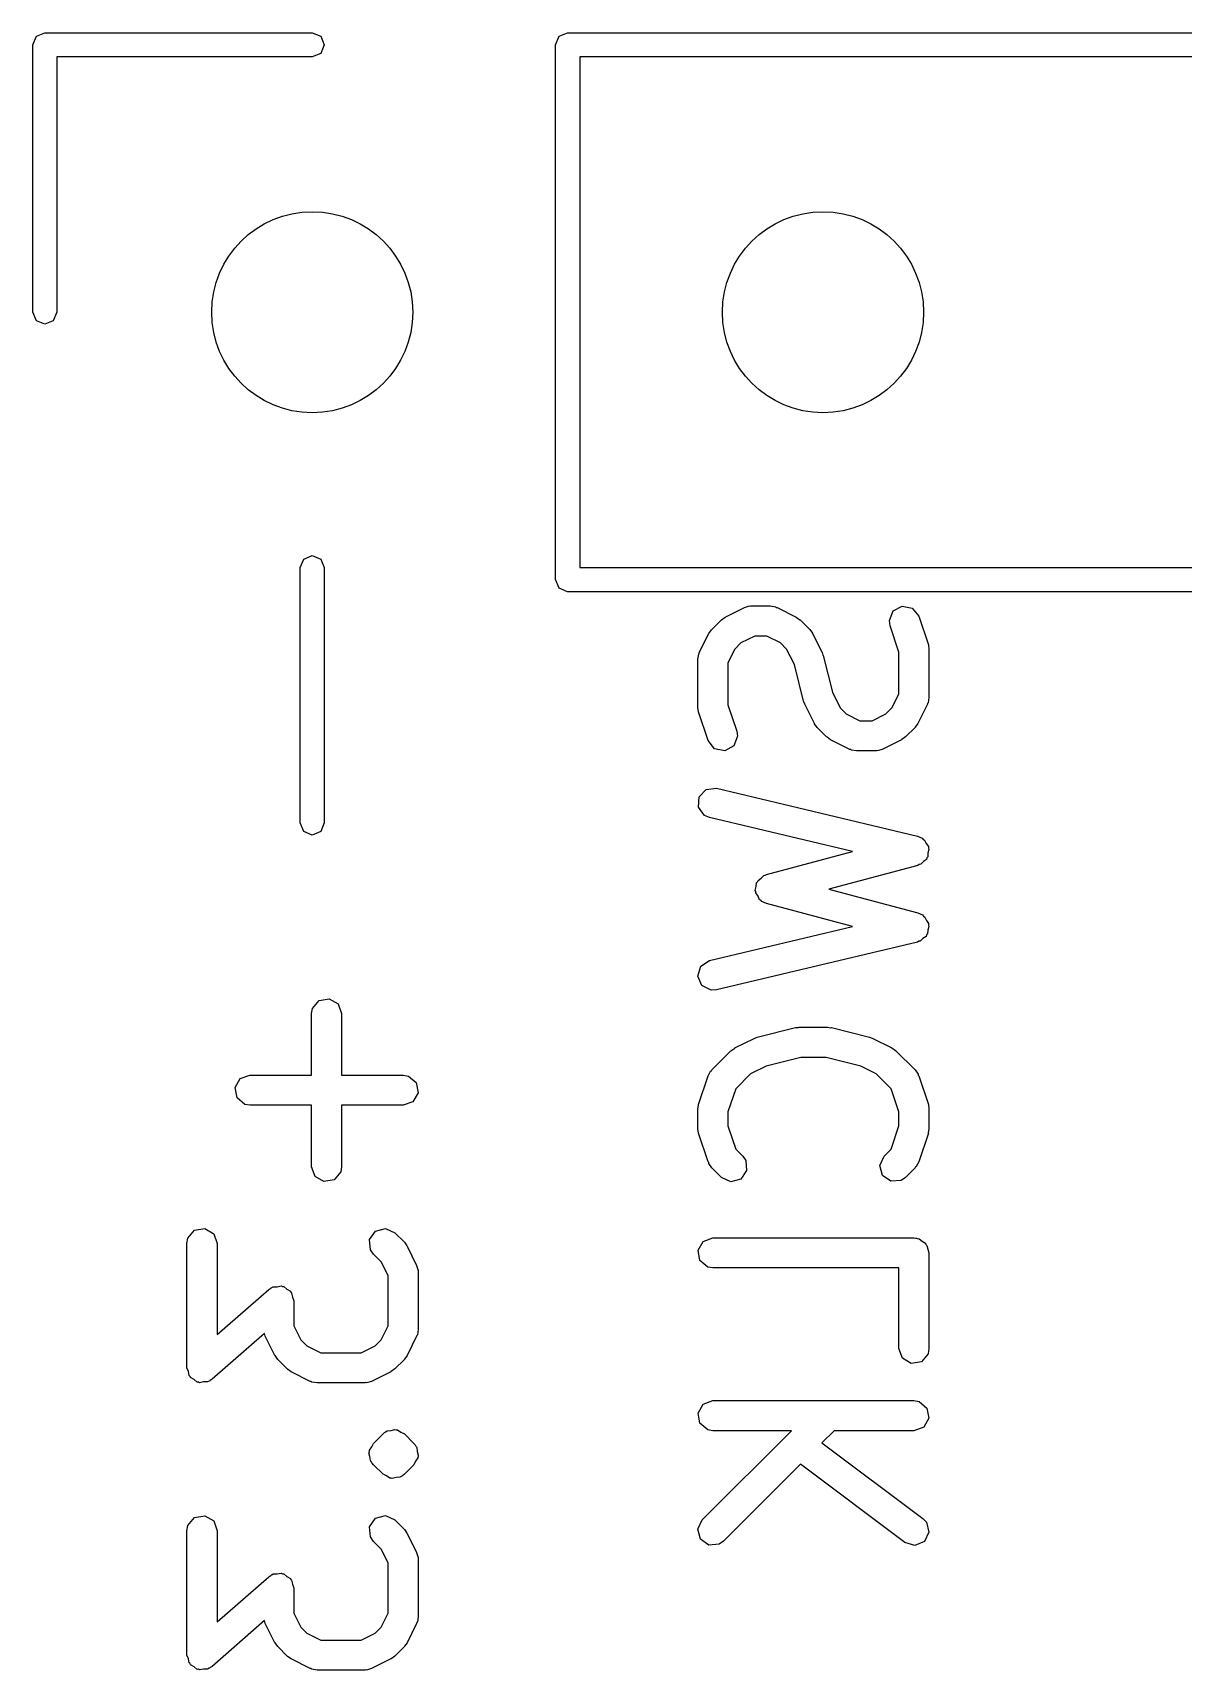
# Model space of a CAD drawing. Extents: x 133.2 to 158.9, y -108.1 to -92.6.
# Drawn here: x 133.23 to 138.95, y -100.73 to -92.59 of the extents above; entities that cross this region are included whole.
import ezdxf

# ---------------------------------------------------------------- set-up
doc = ezdxf.new("R2010")
doc.units = 0
doc.layers.add('BLACK', color=7, linetype='CONTINUOUS')

msp = doc.modelspace()

# ---------------------------------------------------------------- linework, layer by layer
at = {"layer": 'BLACK', "linetype": 'CONTINUOUS'}
for p, q in [((133.248, -92.6076), (133.29, -92.59)), ((133.29, -92.59), (134.62, -92.59)), ((134.62, -92.59), (134.662, -92.6076)), ((135.848, -92.6076), (135.89, -92.59)), ((135.89, -92.59), (143.57, -92.59)), ((133.23, -92.65), (133.248, -92.6076)), ((133.23, -93.98), (133.23, -92.65)), ((134.662, -92.6076), (134.68, -92.65)), ((134.68, -92.65), (134.662, -92.6924)), ((135.83, -92.65), (135.848, -92.6076)), ((135.83, -95.31), (135.83, -92.65)), ((134.62, -92.71), (133.35, -92.71)), ((133.35, -92.71), (133.35, -93.98)), ((134.662, -92.6924), (134.62, -92.71)), ((135.95, -92.71), (135.95, -95.25)), ((143.51, -92.71), (135.95, -92.71)), ((133.248, -94.0224), (133.23, -93.98)), ((133.35, -93.98), (133.332, -94.0224)), ((133.29, -94.04), (133.248, -94.0224)), ((133.332, -94.0224), (133.29, -94.04)), ((134.578, -95.2076), (134.62, -95.19)), ((134.62, -95.19), (134.662, -95.2076)), ((134.56, -95.25), (134.578, -95.2076)), ((134.56, -96.52), (134.56, -95.25)), ((134.662, -95.2076), (134.68, -95.25)), ((134.68, -95.25), (134.68, -96.52)), ((135.95, -95.25), (143.51, -95.25)), ((135.848, -95.3524), (135.83, -95.31)), ((135.89, -95.37), (135.848, -95.3524)), ((143.57, -95.37), (135.89, -95.37)), ((136.769, -95.4484), (136.794, -95.441)), ((136.794, -95.441), (136.799, -95.442)), ((136.799, -95.442), (136.803, -95.4405)), ((136.803, -95.4405), (136.898, -95.4405)), ((136.898, -95.4405), (136.924, -95.445)), ((136.924, -95.445), (136.927, -95.4479)), ((137.509, -95.4657), (137.554, -95.4413)), ((137.554, -95.4413), (137.604, -95.4516)), ((136.607, -95.5577), (136.655, -95.5101)), ((136.655, -95.5101), (136.673, -95.4972)), ((136.673, -95.4972), (136.674, -95.496)), ((136.674, -95.496), (136.769, -95.4484)), ((136.927, -95.4479), (136.932, -95.4484)), ((136.932, -95.4484), (137.027, -95.496)), ((137.027, -95.496), (137.045, -95.5094)), ((137.045, -95.5094), (137.046, -95.5101)), ((137.046, -95.5101), (137.094, -95.5577)), ((137.49, -95.5134), (137.509, -95.4657)), ((137.494, -95.5392), (137.49, -95.5134)), ((137.604, -95.4516), (137.636, -95.4918)), ((137.636, -95.4918), (137.684, -95.6346)), ((136.545, -95.6724), (136.593, -95.5772)), ((136.593, -95.5772), (136.606, -95.5592)), ((136.606, -95.5592), (136.607, -95.5577)), ((136.821, -95.5905), (136.752, -95.6247)), ((136.88, -95.5905), (136.821, -95.5905)), ((136.949, -95.6247), (136.88, -95.5905)), ((137.094, -95.5577), (137.107, -95.576)), ((137.107, -95.576), (137.108, -95.5772)), ((137.108, -95.5772), (137.156, -95.6724)), ((137.537, -95.6705), (137.494, -95.5392)), ((136.537, -95.706), (136.542, -95.6803)), ((136.542, -95.6803), (136.545, -95.6769)), ((136.545, -95.6769), (136.545, -95.6724)), ((136.722, -95.6551), (136.687, -95.7237)), ((136.752, -95.6247), (136.722, -95.6551)), ((136.979, -95.6551), (136.949, -95.6247)), ((137.018, -95.7321), (136.979, -95.6551)), ((137.156, -95.6724), (137.159, -95.6848)), ((137.159, -95.6848), (137.161, -95.6878)), ((137.161, -95.6878), (137.207, -95.8703)), ((137.537, -95.8787), (137.537, -95.6705)), ((137.684, -95.6346), (137.687, -95.6568)), ((137.687, -95.6568), (137.687, -95.6583)), ((137.687, -95.6583), (137.687, -95.8964)), ((136.537, -95.944), (136.537, -95.706)), ((136.687, -95.7237), (136.687, -95.9319)), ((137.063, -95.9146), (137.018, -95.7321)), ((136.687, -95.9319), (136.731, -96.0632)), ((137.065, -95.9176), (137.063, -95.9146)), ((137.069, -95.93), (137.065, -95.9176)), ((137.117, -96.0252), (137.069, -95.93)), ((137.207, -95.8703), (137.245, -95.9472)), ((137.503, -95.9472), (137.537, -95.8787)), ((137.679, -95.93), (137.632, -96.0252)), ((137.68, -95.9255), (137.679, -95.93)), ((137.683, -95.9221), (137.68, -95.9255)), ((137.687, -95.8964), (137.683, -95.9221)), ((136.538, -95.9456), (136.537, -95.944)), ((136.541, -95.9678), (136.538, -95.9456)), ((136.589, -96.1106), (136.541, -95.9678)), ((137.245, -95.9472), (137.276, -95.9776)), ((137.276, -95.9776), (137.344, -96.0119)), ((137.344, -96.0119), (137.404, -96.0119)), ((137.404, -96.0119), (137.473, -95.9776)), ((137.473, -95.9776), (137.503, -95.9472)), ((136.735, -96.089), (136.716, -96.1367)), ((136.731, -96.0632), (136.735, -96.089)), ((137.118, -96.0263), (137.117, -96.0252)), ((137.131, -96.0447), (137.118, -96.0263)), ((137.178, -96.0923), (137.131, -96.0447)), ((137.18, -96.093), (137.178, -96.0923)), ((137.198, -96.1064), (137.18, -96.093)), ((137.57, -96.0923), (137.552, -96.1052)), ((137.618, -96.0447), (137.57, -96.0923)), ((137.632, -96.0252), (137.618, -96.0432)), ((137.618, -96.0432), (137.618, -96.0447)), ((136.621, -96.1508), (136.589, -96.1106)), ((136.671, -96.1611), (136.621, -96.1508)), ((136.716, -96.1367), (136.671, -96.1611)), ((137.293, -96.154), (137.198, -96.1064)), ((137.298, -96.1545), (137.293, -96.154)), ((137.301, -96.1574), (137.298, -96.1545)), ((137.327, -96.1619), (137.301, -96.1574)), ((137.422, -96.1619), (137.327, -96.1619)), ((137.426, -96.1604), (137.422, -96.1619)), ((137.43, -96.1614), (137.426, -96.1604)), ((137.455, -96.154), (137.43, -96.1614)), ((137.551, -96.1064), (137.455, -96.154)), ((137.552, -96.1052), (137.551, -96.1064)), ((136.541, -96.4417), (136.544, -96.3905)), ((136.544, -96.3905), (136.579, -96.3532)), ((136.579, -96.3532), (136.63, -96.3473)), ((136.63, -96.3473), (137.63, -96.5854)), ((136.571, -96.4829), (136.541, -96.4417)), ((136.595, -96.4932), (136.571, -96.4829)), ((137.306, -96.6624), (136.595, -96.4932)), ((134.578, -96.5624), (134.56, -96.52)), ((134.62, -96.58), (134.578, -96.5624)), ((134.662, -96.5624), (134.62, -96.58)), ((134.68, -96.52), (134.662, -96.5624)), ((137.63, -96.5854), (137.654, -96.5957)), ((136.879, -96.7763), (137.306, -96.6624)), ((137.654, -96.5957), (137.658, -96.602)), ((137.658, -96.602), (137.665, -96.6054)), ((137.665, -96.6054), (137.673, -96.6221)), ((137.673, -96.6221), (137.684, -96.6369)), ((137.687, -96.6519), (137.682, -96.6697)), ((137.684, -96.6369), (137.684, -96.6448)), ((137.684, -96.6448), (137.687, -96.6519)), ((137.632, -96.7308), (137.189, -96.8488)), ((137.638, -96.7263), (137.632, -96.7308)), ((137.646, -96.7254), (137.638, -96.7263)), ((137.659, -96.712), (137.646, -96.7254)), ((137.674, -96.7014), (137.659, -96.712)), ((137.676, -96.6938), (137.674, -96.7014)), ((137.681, -96.6881), (137.676, -96.6938)), ((137.682, -96.6697), (137.681, -96.6881)), ((136.828, -96.8365), (136.83, -96.8172)), ((136.83, -96.8172), (136.835, -96.8123)), ((136.835, -96.8123), (136.837, -96.8057)), ((136.837, -96.8057), (136.853, -96.7946)), ((136.853, -96.7946), (136.866, -96.7809)), ((136.866, -96.7809), (136.873, -96.7803)), ((136.873, -96.7803), (136.879, -96.7763)), ((136.823, -96.8553), (136.828, -96.8365)), ((136.826, -96.8615), (136.823, -96.8553)), ((136.826, -96.8683), (136.826, -96.8615)), ((136.837, -96.8842), (136.826, -96.8683)), ((136.845, -96.9018), (136.837, -96.8842)), ((136.851, -96.9047), (136.845, -96.9018)), ((136.855, -96.9103), (136.851, -96.9047)), ((136.879, -96.9213), (136.855, -96.9103)), ((137.189, -96.8488), (137.632, -96.9668)), ((137.306, -97.0352), (136.879, -96.9213)), ((137.632, -96.9668), (137.655, -96.9778)), ((137.655, -96.9778), (137.66, -96.9842)), ((137.66, -96.9842), (137.667, -96.9878)), ((137.667, -96.9878), (137.674, -97.0047)), ((136.595, -97.2044), (137.306, -97.0352)), ((137.674, -97.0047), (137.685, -97.0198)), ((137.68, -97.0709), (137.675, -97.0765)), ((137.682, -97.0525), (137.68, -97.0709)), ((137.687, -97.0348), (137.682, -97.0525)), ((137.685, -97.0198), (137.684, -97.0276)), ((137.684, -97.0276), (137.687, -97.0348)), ((137.63, -97.1122), (136.63, -97.3503)), ((137.636, -97.1079), (137.63, -97.1122)), ((137.644, -97.1072), (137.636, -97.1079)), ((137.657, -97.0942), (137.644, -97.1072)), ((137.673, -97.084), (137.657, -97.0942)), ((137.675, -97.0765), (137.673, -97.084)), ((136.538, -97.2818), (136.552, -97.2327)), ((136.552, -97.2327), (136.595, -97.2044)), ((136.558, -97.3289), (136.538, -97.2818)), ((134.654, -97.4031), (134.704, -97.3942)), ((134.704, -97.3942), (134.749, -97.4199)), ((136.604, -97.3519), (136.558, -97.3289)), ((136.63, -97.3503), (136.604, -97.3519)), ((134.616, -97.4681), (134.621, -97.4424)), ((134.616, -97.774), (134.616, -97.4681)), ((134.621, -97.4424), (134.654, -97.4031)), ((134.749, -97.4199), (134.766, -97.4681)), ((134.766, -97.4681), (134.766, -97.774)), ((136.832, -97.5856), (137.023, -97.538)), ((137.023, -97.538), (137.038, -97.5369)), ((137.038, -97.5369), (137.041, -97.5357)), ((137.041, -97.5357), (137.184, -97.5357)), ((137.184, -97.5357), (137.199, -97.5383)), ((137.199, -97.5383), (137.202, -97.538)), ((137.202, -97.538), (137.392, -97.5856)), ((136.702, -97.6529), (136.721, -97.6401)), ((136.721, -97.6401), (136.722, -97.6389)), ((136.722, -97.6389), (136.817, -97.5913)), ((136.817, -97.5913), (136.829, -97.5876)), ((136.829, -97.5876), (136.832, -97.5856)), ((137.392, -97.5856), (137.404, -97.5908)), ((137.404, -97.5908), (137.408, -97.5913)), ((137.408, -97.5913), (137.503, -97.6389)), ((137.503, -97.6389), (137.521, -97.6522)), ((136.607, -97.7482), (136.702, -97.6529)), ((137.05, -97.6857), (136.877, -97.7291)), ((137.175, -97.6857), (137.05, -97.6857)), ((137.348, -97.7291), (137.175, -97.6857)), ((137.521, -97.6522), (137.523, -97.6529)), ((137.523, -97.6529), (137.618, -97.7482)), ((134.237, -97.836), (134.262, -97.7916)), ((134.262, -97.7916), (134.31, -97.774)), ((134.31, -97.774), (134.616, -97.774)), ((134.766, -97.774), (135.072, -97.774)), ((135.072, -97.774), (135.098, -97.7786)), ((135.098, -97.7786), (135.137, -97.8115)), ((136.541, -97.9203), (136.589, -97.7775)), ((136.589, -97.7775), (136.601, -97.7546)), ((136.601, -97.7546), (136.605, -97.7522)), ((136.605, -97.7522), (136.607, -97.7482)), ((136.8, -97.7676), (136.726, -97.8417)), ((136.877, -97.7291), (136.8, -97.7676)), ((137.425, -97.7676), (137.348, -97.7291)), ((137.499, -97.8417), (137.425, -97.7676)), ((137.618, -97.7482), (137.633, -97.7695)), ((137.633, -97.7695), (137.633, -97.774)), ((137.633, -97.774), (137.636, -97.7775)), ((137.636, -97.7775), (137.684, -97.9203)), ((134.246, -97.8865), (134.237, -97.836)), ((134.285, -97.9195), (134.246, -97.8865)), ((135.146, -97.8621), (135.121, -97.9065)), ((135.137, -97.8115), (135.146, -97.8621)), ((136.726, -97.8417), (136.687, -97.9562)), ((137.537, -97.9562), (137.499, -97.8417)), ((134.31, -97.924), (134.285, -97.9195)), ((134.616, -97.924), (134.31, -97.924)), ((134.616, -98.23), (134.616, -97.924)), ((135.072, -97.924), (134.766, -97.924)), ((134.766, -97.924), (134.766, -98.23)), ((135.121, -97.9065), (135.072, -97.924)), ((136.537, -97.944), (136.541, -97.922)), ((136.537, -98.0393), (136.537, -97.944)), ((136.541, -97.922), (136.541, -97.9203)), ((136.687, -97.9562), (136.687, -98.0271)), ((137.537, -98.0271), (137.537, -97.9562)), ((137.684, -97.9203), (137.687, -97.9425)), ((137.687, -97.9425), (137.687, -97.944)), ((137.687, -97.944), (137.687, -98.0393)), ((136.538, -98.0408), (136.537, -98.0393)), ((136.541, -98.063), (136.538, -98.0408)), ((136.687, -98.0271), (136.726, -98.1416)), ((137.499, -98.1416), (137.537, -98.0271)), ((137.687, -98.0393), (137.683, -98.0614)), ((136.589, -98.2059), (136.541, -98.063)), ((137.684, -98.063), (137.636, -98.2059)), ((137.683, -98.0614), (137.684, -98.063)), ((136.592, -98.2094), (136.589, -98.2059)), ((136.592, -98.2138), (136.592, -98.2094)), ((136.607, -98.2352), (136.592, -98.2138)), ((136.726, -98.1416), (136.761, -98.1767)), ((136.761, -98.1767), (136.776, -98.1981)), ((136.776, -98.1981), (136.78, -98.2492)), ((137.442, -98.2232), (137.464, -98.1767)), ((137.464, -98.1767), (137.499, -98.1416)), ((137.636, -98.2059), (137.624, -98.2288)), ((134.634, -98.2782), (134.616, -98.23)), ((134.678, -98.3039), (134.634, -98.2782)), ((134.729, -98.295), (134.678, -98.3039)), ((134.762, -98.2557), (134.729, -98.295)), ((134.766, -98.23), (134.762, -98.2557)), ((136.655, -98.2828), (136.607, -98.2352)), ((136.701, -98.3045), (136.655, -98.2828)), ((136.751, -98.2912), (136.701, -98.3045)), ((136.78, -98.2492), (136.751, -98.2912)), ((137.456, -98.2728), (137.442, -98.2232)), ((137.498, -98.3022), (137.456, -98.2728)), ((137.549, -98.2977), (137.498, -98.3022)), ((137.57, -98.2828), (137.549, -98.2977)), ((137.618, -98.2352), (137.57, -98.2828)), ((137.62, -98.2311), (137.618, -98.2352)), ((137.624, -98.2288), (137.62, -98.2311)), ((134.035, -98.546), (134.085, -98.5371)), ((134.085, -98.5371), (134.13, -98.5627)), ((134.934, -98.5495), (134.984, -98.5362)), ((134.984, -98.5362), (135.03, -98.5579)), ((133.997, -98.611), (134.002, -98.5853)), ((133.997, -99.23), (133.997, -98.611)), ((134.002, -98.5853), (134.035, -98.546)), ((134.13, -98.5627), (134.147, -98.611)), ((134.147, -98.611), (134.147, -99.0647)), ((134.905, -98.5915), (134.934, -98.5495)), ((134.909, -98.6426), (134.905, -98.5915)), ((135.03, -98.5579), (135.078, -98.6055)), ((135.078, -98.6055), (135.091, -98.6239)), ((136.539, -98.6453), (136.564, -98.6009)), ((136.564, -98.6009), (136.612, -98.5833)), ((136.612, -98.5833), (137.612, -98.5833)), ((137.612, -98.5833), (137.622, -98.5851)), ((137.622, -98.5851), (137.625, -98.5845)), ((137.625, -98.5845), (137.628, -98.5861)), ((137.628, -98.5861), (137.638, -98.5879)), ((137.638, -98.5879), (137.653, -98.6004)), ((137.653, -98.6004), (137.67, -98.6101)), ((137.67, -98.6101), (137.672, -98.6165)), ((137.672, -98.6165), (137.677, -98.6208)), ((137.677, -98.6208), (137.681, -98.64)), ((134.924, -98.664), (134.909, -98.6426)), ((134.963, -98.703), (134.924, -98.664)), ((134.997, -98.7715), (134.963, -98.703)), ((135.091, -98.6239), (135.092, -98.625)), ((135.092, -98.625), (135.139, -98.7203)), ((136.547, -98.6958), (136.539, -98.6453)), ((136.587, -98.7288), (136.547, -98.6958)), ((137.681, -98.64), (137.687, -98.6583)), ((137.687, -98.6583), (137.687, -99.1345)), ((134.997, -99.0218), (134.997, -98.7715)), ((135.139, -98.7203), (135.147, -98.7452)), ((135.147, -98.7452), (135.146, -98.7496)), ((135.146, -98.7496), (135.147, -98.7538)), ((135.147, -98.7538), (135.147, -99.0395)), ((136.612, -98.7333), (136.587, -98.7288)), ((137.537, -98.7333), (136.612, -98.7333)), ((137.537, -99.1345), (137.537, -98.7333)), ((134.147, -99.0647), (134.404, -98.8402)), ((134.404, -98.8402), (134.414, -98.8344)), ((134.414, -98.8344), (134.416, -98.8317)), ((134.416, -98.8317), (134.419, -98.8312)), ((134.419, -98.8312), (134.426, -98.8267)), ((134.426, -98.8267), (134.446, -98.8263)), ((134.446, -98.8263), (134.466, -98.8228)), ((134.466, -98.8228), (134.472, -98.8258)), ((134.472, -98.8258), (134.478, -98.8257)), ((134.478, -98.8257), (134.493, -98.8383)), ((134.493, -98.8383), (134.511, -98.8485)), ((134.511, -98.8485), (134.513, -98.8541)), ((134.513, -98.8541), (134.517, -98.8578)), ((134.517, -98.8578), (134.521, -98.8777)), ((134.521, -98.8777), (134.528, -98.8967)), ((134.528, -98.8967), (134.528, -99.0218)), ((134.528, -99.0218), (134.563, -99.0903)), ((134.963, -99.0903), (134.997, -99.0218)), ((134.382, -99.0587), (134.122, -99.2864)), ((134.386, -99.0731), (134.382, -99.0587)), ((134.434, -99.1683), (134.386, -99.0731)), ((134.563, -99.0903), (134.593, -99.1207)), ((134.933, -99.1207), (134.963, -99.0903)), ((135.139, -99.0731), (135.092, -99.1683)), ((135.14, -99.0686), (135.139, -99.0731)), ((135.143, -99.0652), (135.14, -99.0686)), ((135.147, -99.0395), (135.143, -99.0652)), ((134.435, -99.1694), (134.434, -99.1683)), ((134.448, -99.1878), (134.435, -99.1694)), ((134.496, -99.2354), (134.448, -99.1878)), ((134.593, -99.1207), (134.662, -99.155)), ((134.662, -99.155), (134.864, -99.155)), ((134.864, -99.155), (134.933, -99.1207)), ((135.078, -99.1878), (135.03, -99.2354)), ((135.092, -99.1683), (135.078, -99.1863)), ((135.078, -99.1863), (135.078, -99.1878)), ((137.555, -99.1827), (137.537, -99.1345)), ((137.599, -99.2084), (137.555, -99.1827)), ((137.683, -99.1602), (137.65, -99.1995)), ((137.687, -99.1345), (137.683, -99.1602)), ((134.004, -99.249), (133.997, -99.23)), ((134.008, -99.2688), (134.004, -99.249)), ((134.013, -99.2726), (134.008, -99.2688)), ((134.015, -99.2782), (134.013, -99.2726)), ((134.497, -99.2361), (134.496, -99.2354)), ((134.515, -99.2495), (134.497, -99.2361)), ((134.61, -99.2971), (134.515, -99.2495)), ((135.011, -99.2495), (134.915, -99.2971)), ((135.012, -99.2483), (135.011, -99.2495)), ((135.03, -99.2354), (135.012, -99.2483)), ((137.65, -99.1995), (137.599, -99.2084)), ((134.032, -99.2883), (134.015, -99.2782)), ((134.048, -99.301), (134.032, -99.2883)), ((134.054, -99.3009), (134.048, -99.301)), ((134.059, -99.3039), (134.054, -99.3009)), ((134.079, -99.3003), (134.059, -99.3039)), ((134.099, -99.2999), (134.079, -99.3003)), ((134.107, -99.2955), (134.099, -99.2999)), ((134.11, -99.295), (134.107, -99.2955)), ((134.112, -99.2923), (134.11, -99.295)), ((134.122, -99.2864), (134.112, -99.2923)), ((134.615, -99.2976), (134.61, -99.2971)), ((134.618, -99.3005), (134.615, -99.2976)), ((134.644, -99.305), (134.618, -99.3005)), ((134.882, -99.305), (134.644, -99.305)), ((134.886, -99.3035), (134.882, -99.305)), ((134.89, -99.3045), (134.886, -99.3035)), ((134.915, -99.2971), (134.89, -99.3045)), ((136.539, -99.4548), (136.564, -99.4104)), ((136.564, -99.4104), (136.612, -99.3929)), ((136.612, -99.3929), (137.612, -99.3929)), ((137.612, -99.3929), (137.638, -99.3974)), ((137.638, -99.3974), (137.677, -99.4304)), ((137.677, -99.4304), (137.686, -99.4809)), ((136.547, -99.5054), (136.539, -99.4548)), ((136.587, -99.5383), (136.547, -99.5054)), ((137.686, -99.4809), (137.661, -99.5253)), ((134.924, -99.6055), (134.972, -99.5579)), ((134.972, -99.5579), (134.98, -99.5522)), ((134.98, -99.5522), (134.982, -99.5495)), ((134.982, -99.5495), (134.985, -99.5487)), ((134.985, -99.5487), (134.993, -99.543)), ((134.993, -99.543), (135.012, -99.5413)), ((135.012, -99.5413), (135.031, -99.5362)), ((135.031, -99.5362), (135.037, -99.5391)), ((135.037, -99.5391), (135.044, -99.5385)), ((135.044, -99.5385), (135.06, -99.5497)), ((135.06, -99.5497), (135.078, -99.5579)), ((135.078, -99.5579), (135.125, -99.6055)), ((136.559, -99.9863), (137.003, -99.5429)), ((136.612, -99.5429), (136.587, -99.5383)), ((137.003, -99.5429), (136.612, -99.5429)), ((137.215, -99.5429), (137.155, -99.6026)), ((137.612, -99.5429), (137.215, -99.5429)), ((137.661, -99.5253), (137.612, -99.5429)), ((134.902, -99.652), (134.904, -99.6489)), ((134.907, -99.6709), (134.902, -99.652)), ((134.903, -99.6455), (134.905, -99.6426)), ((134.904, -99.6489), (134.903, -99.6455)), ((134.905, -99.6392), (134.916, -99.6232)), ((134.905, -99.6426), (134.905, -99.6392)), ((134.909, -99.6903), (134.907, -99.6709)), ((134.916, -99.6232), (134.924, -99.6055)), ((135.125, -99.6055), (135.131, -99.6136)), ((135.131, -99.6136), (135.134, -99.6156)), ((135.134, -99.6156), (135.135, -99.6188)), ((135.145, -99.678), (135.134, -99.6939)), ((135.135, -99.6188), (135.135, -99.6189)), ((135.135, -99.6189), (135.137, -99.6211)), ((135.137, -99.6211), (135.138, -99.6231)), ((135.138, -99.6231), (135.14, -99.6269)), ((135.14, -99.6269), (135.142, -99.6463)), ((135.142, -99.6463), (135.147, -99.6651)), ((135.146, -99.6716), (135.145, -99.6746)), ((135.145, -99.6746), (135.145, -99.678)), ((135.147, -99.6651), (135.146, -99.6682)), ((135.146, -99.6682), (135.146, -99.6716)), ((137.155, -99.6026), (137.657, -99.9793)), ((134.912, -99.6941), (134.909, -99.6903)), ((134.912, -99.6961), (134.912, -99.6941)), ((134.915, -99.6982), (134.912, -99.6961)), ((134.915, -99.6984), (134.915, -99.6982)), ((134.916, -99.7016), (134.915, -99.6984)), ((134.918, -99.7035), (134.916, -99.7016)), ((134.924, -99.7116), (134.918, -99.7035)), ((134.972, -99.7592), (134.924, -99.7116)), ((134.989, -99.7675), (134.972, -99.7592)), ((135.078, -99.7592), (135.07, -99.7649)), ((135.125, -99.7116), (135.078, -99.7592)), ((135.134, -99.6939), (135.125, -99.7116)), ((137.048, -99.7097), (136.665, -100.092)), ((137.567, -100.099), (137.048, -99.7097)), ((135.005, -99.7786), (134.989, -99.7675)), ((135.012, -99.778), (135.005, -99.7786)), ((135.018, -99.7809), (135.012, -99.778)), ((135.037, -99.7759), (135.018, -99.7809)), ((135.056, -99.7742), (135.037, -99.7759)), ((135.065, -99.7685), (135.056, -99.7742)), ((135.068, -99.7676), (135.065, -99.7685)), ((135.07, -99.7649), (135.068, -99.7676)), ((134.002, -100.014), (134.035, -99.9746)), ((134.035, -99.9746), (134.085, -99.9657)), ((134.085, -99.9657), (134.13, -99.9913)), ((134.13, -99.9913), (134.147, -100.04)), ((134.905, -100.02), (134.934, -99.9781)), ((134.934, -99.9781), (134.984, -99.9648)), ((134.984, -99.9648), (135.03, -99.9865)), ((135.03, -99.9865), (135.078, -100.034)), ((136.538, -100.033), (136.559, -99.9863)), ((137.657, -99.9793), (137.675, -99.9983)), ((137.675, -99.9983), (137.687, -100.048)), ((133.997, -100.04), (134.002, -100.014)), ((133.997, -100.659), (133.997, -100.04)), ((134.147, -100.04), (134.147, -100.493)), ((134.909, -100.071), (134.905, -100.02)), ((134.924, -100.093), (134.909, -100.071)), ((135.078, -100.034), (135.091, -100.052)), ((135.091, -100.052), (135.092, -100.054)), ((135.092, -100.054), (135.139, -100.149)), ((136.551, -100.082), (136.538, -100.033)), ((136.593, -100.112), (136.551, -100.082)), ((137.687, -100.048), (137.664, -100.094)), ((134.963, -100.132), (134.924, -100.093)), ((134.997, -100.2), (134.963, -100.132)), ((135.139, -100.149), (135.147, -100.174)), ((136.644, -100.107), (136.593, -100.112)), ((136.665, -100.092), (136.644, -100.107)), ((137.616, -100.114), (137.567, -100.099)), ((137.664, -100.094), (137.616, -100.114)), ((134.446, -100.255), (134.466, -100.251)), ((134.466, -100.251), (134.472, -100.254)), ((134.997, -100.45), (134.997, -100.2)), ((135.147, -100.174), (135.146, -100.178)), ((135.146, -100.178), (135.147, -100.182)), ((135.147, -100.182), (135.147, -100.468)), ((134.147, -100.493), (134.404, -100.269)), ((134.404, -100.269), (134.414, -100.263)), ((134.414, -100.263), (134.416, -100.26)), ((134.416, -100.26), (134.419, -100.26)), ((134.419, -100.26), (134.426, -100.255)), ((134.426, -100.255), (134.446, -100.255)), ((134.472, -100.254), (134.478, -100.254)), ((134.478, -100.254), (134.493, -100.267)), ((134.493, -100.267), (134.511, -100.277)), ((134.511, -100.277), (134.513, -100.283)), ((134.513, -100.283), (134.517, -100.286)), ((134.517, -100.286), (134.521, -100.306)), ((134.521, -100.306), (134.528, -100.325)), ((134.528, -100.325), (134.528, -100.45)), ((134.382, -100.487), (134.122, -100.715)), ((134.386, -100.502), (134.382, -100.487)), ((134.528, -100.45), (134.563, -100.519)), ((134.963, -100.519), (134.997, -100.45)), ((135.143, -100.494), (135.14, -100.497)), ((135.147, -100.468), (135.143, -100.494)), ((134.434, -100.597), (134.386, -100.502)), ((134.563, -100.519), (134.593, -100.549)), ((134.593, -100.549), (134.662, -100.584)), ((134.864, -100.584), (134.933, -100.549)), ((134.933, -100.549), (134.963, -100.519)), ((135.139, -100.502), (135.092, -100.597)), ((135.14, -100.497), (135.139, -100.502)), ((134.004, -100.678), (133.997, -100.659)), ((134.435, -100.598), (134.434, -100.597)), ((134.448, -100.616), (134.435, -100.598)), ((134.496, -100.664), (134.448, -100.616)), ((134.662, -100.584), (134.864, -100.584)), ((135.078, -100.616), (135.03, -100.664)), ((135.092, -100.597), (135.078, -100.615)), ((135.078, -100.615), (135.078, -100.616)), ((134.008, -100.697), (134.004, -100.678)), ((134.013, -100.701), (134.008, -100.697)), ((134.015, -100.707), (134.013, -100.701)), ((134.032, -100.717), (134.015, -100.707)), ((134.048, -100.73), (134.032, -100.717)), ((134.054, -100.729), (134.048, -100.73)), ((134.059, -100.732), (134.054, -100.729)), ((134.079, -100.729), (134.059, -100.732)), ((134.099, -100.729), (134.079, -100.729)), ((134.107, -100.724), (134.099, -100.729)), ((134.11, -100.724), (134.107, -100.724)), ((134.112, -100.721), (134.11, -100.724)), ((134.122, -100.715), (134.112, -100.721)), ((134.497, -100.665), (134.496, -100.664)), ((134.515, -100.678), (134.497, -100.665)), ((134.61, -100.726), (134.515, -100.678)), ((134.615, -100.726), (134.61, -100.726)), ((134.618, -100.729), (134.615, -100.726)), ((134.644, -100.734), (134.618, -100.729)), ((134.882, -100.734), (134.644, -100.734)), ((134.886, -100.732), (134.882, -100.734)), ((134.89, -100.733), (134.886, -100.732)), ((134.915, -100.726), (134.89, -100.733)), ((135.011, -100.678), (134.915, -100.726)), ((135.012, -100.677), (135.011, -100.678)), ((135.03, -100.664), (135.012, -100.677))]:
    msp.add_line(p, q, dxfattribs=at)
at = {"layer": 'BLACK'}
for centre in [(134.62, -93.98), (137.16, -93.98)]:
    msp.add_circle(centre, 0.5, dxfattribs=at)

doc.saveas('drawing.dxf')
